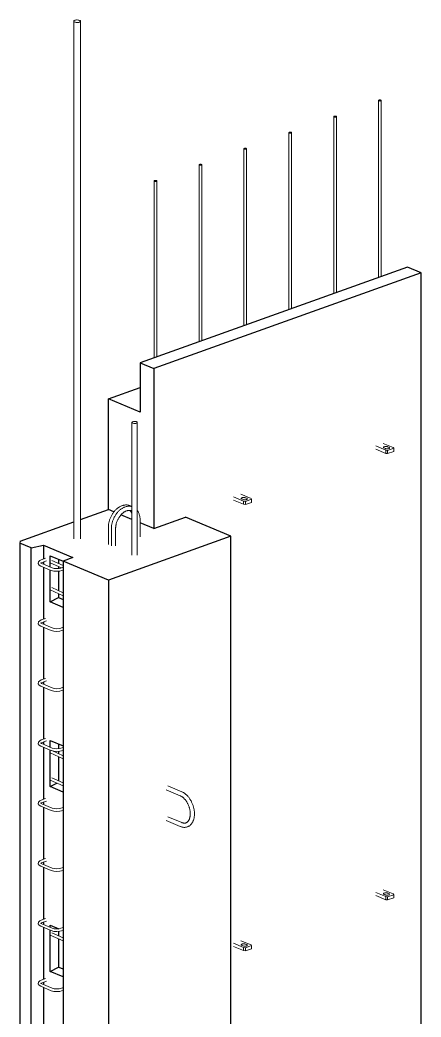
# Model space of a CAD drawing. Header units: millimetres. Extents: x -2992 to 12313, y -2035 to 19954.
# Drawn here: x 11112 to 12313, y 6828 to 9813 of the extents above; entities that cross this region are included whole.
import ezdxf

# ---------------------------------------------------------------- set-up
doc = ezdxf.new("R2010")
doc.units = ezdxf.units.MM
for name, color, linetype, lineweight in [('A-GENM', 13, 'Continuous', 18), ('A-WALL', 113, 'Continuous', 25), ('S-RBAR', 171, 'Continuous', 18)]:
    doc.layers.add(name, color=color, linetype=linetype, lineweight=lineweight)

# ---------------------------------------------------------------- blocks, each defined once
blk = doc.blocks.new('Rebar Bar - Part 3327405278-431004-3D Ortho')
at = {"layer": 'S-RBAR'}
for p, q in [((-11103.3, 9331.5), (-11103.3, 8801.8)), ((-11095.3, 8804.7), (-11095.3, 9331.5))]:
    blk.add_line(p, q, dxfattribs=at)
for points in [[(-11096.4, 9332.5, 0), (-11097.2, 9332.8, 0), (-11098.2, 9333, 0), (-11099.2, 9333, 0), (-11100.2, 9333, 0), (-11101.2, 9332.8, 0), (-11102.1, 9332.6, 0), (-11102.7, 9332.3, 0), (-11103.2, 9331.9, 0), (-11103.3, 9331.5, 0), (-11103.2, 9331.1, 0), (-11102.9, 9330.8, 0), (-11102.3, 9330.4, 0)], [(-11102.3, 9330.4, 0), (-11101.5, 9330.2, 0), (-11100.5, 9330, 0), (-11099.5, 9329.9, 0), (-11098.5, 9330, 0), (-11097.5, 9330.1, 0), (-11096.6, 9330.3, 0), (-11096, 9330.7, 0), (-11095.5, 9331, 0), (-11095.3, 9331.4, 0), (-11095.4, 9331.8, 0), (-11095.8, 9332.2, 0), (-11096.4, 9332.5, 0)]]:
    blk.add_polyline3d(points, dxfattribs=at)
blk = doc.blocks.new('Rebar Bar - Part 3166313199-431004-3D Ortho')
at = {"layer": 'S-RBAR'}
for p, q in [((-11428.7, 8201.2), (-11441.6, 8196.6)), ((-11438.9, 8189.1), (-11426, 8193.7))]:
    blk.add_line(p, q, dxfattribs=at)
blk = doc.blocks.new('Rebar Bar - Part 2227165887-431004-3D Ortho')
at = {"layer": 'S-RBAR'}
for points in [[(-11442.9, 8178.2, 0), (-11447.9, 8181.2, 0), (-11450.4, 8185.3, 0), (-11449.8, 8190.5, 0), (-11446.3, 8194.3, 0), (-11441.6, 8196.6, 0)], [(-11442.7, 8186.8, 0), (-11441.5, 8187.9, 0), (-11438.9, 8189.1, 0)], [(-11442.7, 8187.5, 0), (-11441.5, 8186.4, 0), (-11439.8, 8185.6, 0)]]:
    blk.add_polyline3d(points, dxfattribs=at)
blk = doc.blocks.new('Rebar Bar - Part 981547073-431004-3D Ortho')
at = {"layer": 'S-RBAR'}
for p, q in [((-11408.6, 8172.5), (-11439.8, 8185.6)), ((-11442.9, 8178.2), (-11411.7, 8165.1))]:
    blk.add_line(p, q, dxfattribs=at)
blk = doc.blocks.new('Rebar Bar - Part 2227165887-V2-3D Ortho')
at = {"layer": 'S-RBAR'}
for points in [[(-11411.7, 8165.1, 0), (-11404.3, 8163, 0), (-11395.2, 8162.3, 0), (-11386.2, 8163.1, 0), (-11380.5, 8164.6, 0)], [(-11408.6, 8172.5, 0), (-11403.2, 8171, 0), (-11395.7, 8170.3, 0), (-11388, 8170.9, 0), (-11383.2, 8172.1, 0)]]:
    blk.add_polyline3d(points, dxfattribs=at)
blk = doc.blocks.new('Rebar Bar - Part 3131074535-431004-3D Ortho')
at = {"layer": 'S-RBAR'}
for p, q in [((-11376.4, 8174.6), (-11383.2, 8172.1)), ((-11380.5, 8164.6), (-11376.4, 8166.1))]:
    blk.add_line(p, q, dxfattribs=at)
blk = doc.blocks.new('Rebar Bar - Part 976996165-431004-3D Ortho')
at = {"layer": 'S-RBAR'}
for p, q in [((-11376.4, 4822.9), (-11410.4, 4838.3)), ((-11414.9, 4831.6), (-11376.4, 4814.1))]:
    blk.add_line(p, q, dxfattribs=at)
blk = doc.blocks.new('Rebar Bar - Part 976996165-V4-3D Ortho')
at = {"layer": 'S-RBAR'}
for p, q in [((-11414.8, 8106.6), (-11376.4, 8089.2)), ((-11376.4, 8098), (-11410.4, 8113.4))]:
    blk.add_line(p, q, dxfattribs=at)
blk = doc.blocks.new('Rebar Bar - Part 976996165-V5-3D Ortho')
at = {"layer": 'S-RBAR'}
for p, q in [((-11414.8, 8188), (-11381.4, 8172.8)), ((-11376.4, 8179.3), (-11410.4, 8194.8))]:
    blk.add_line(p, q, dxfattribs=at)
blk = doc.blocks.new('Rebar Bar - Part 366001859-431004-3D Ortho')
at = {"layer": 'S-RBAR'}
for p, q in [((-11170, 8608.1), (-11170, 8210.6)), ((-11154, 8210.6), (-11154, 8608.1))]:
    blk.add_line(p, q, dxfattribs=at)
for points in [[(-11156.1, 8610.2, 0), (-11157.7, 8610.7, 0), (-11159.6, 8611.1, 0), (-11161.7, 8611.2, 0), (-11163.7, 8611.1, 0), (-11165.7, 8610.8, 0), (-11167.4, 8610.4, 0), (-11168.7, 8609.8, 0), (-11169.6, 8609, 0), (-11170, 8608.2, 0), (-11169.8, 8607.4, 0), (-11169.1, 8606.7, 0), (-11167.8, 8606, 0)], [(-11167.8, 8606, 0), (-11166.2, 8605.5, 0), (-11164.3, 8605.1, 0), (-11162.3, 8605, 0), (-11160.2, 8605.1, 0), (-11158.2, 8605.4, 0), (-11156.5, 8605.8, 0), (-11155.2, 8606.4, 0), (-11154.3, 8607.2, 0), (-11154, 8608, 0), (-11154.2, 8608.8, 0), (-11154.9, 8609.5, 0), (-11156.1, 8610.2, 0)]]:
    blk.add_polyline3d(points, dxfattribs=at)
blk = doc.blocks.new('RR spread anchor face based - RR-SA-2_5-150-1726819-3D Ortho')
at = {"layer": 'A-GENM'}
for p, q in [((-10813.5, 8380.1), (-10844.1, 8392.9)), ((-10866.1, 8385), (-10835.6, 8372.2)), ((-10835.6, 8363), (-10866.1, 8375.8)), ((-10836.8, 8377.3), (-10840.9, 8379)), ((-10835.6, 8372.2), (-10830.3, 8371.4)), ((-10835.6, 8363), (-10835.6, 8372.2)), ((-10830.3, 8362.2), (-10835.6, 8363)), ((-10830.6, 8382.7), (-10826.5, 8381)), ((-10830.3, 8371.4), (-10812, 8378)), ((-10830.3, 8371.4), (-10830.3, 8362.2)), ((-10812, 8368.8), (-10830.3, 8362.2)), ((-10812, 8378), (-10813.5, 8380.1)), ((-10812, 8378), (-10812, 8368.8))]:
    blk.add_line(p, q, dxfattribs=at)
for points in [[(-10840.9, 8379, 0), (-10841.9, 8379.6, 0), (-10842.6, 8380.3, 0), (-10842.7, 8381, 0), (-10842.4, 8381.7, 0), (-10841.7, 8382.3, 0), (-10840.5, 8382.8, 0), (-10839, 8383.3, 0), (-10837.3, 8383.5, 0), (-10835.5, 8383.6, 0), (-10833.7, 8383.4, 0), (-10832, 8383.1, 0), (-10830.6, 8382.7, 0)], [(-10824.7, 8379, 0), (-10825, 8378.3, 0), (-10825.7, 8377.7, 0), (-10826.9, 8377.2, 0), (-10828.4, 8376.7, 0), (-10830.1, 8376.5, 0), (-10831.9, 8376.4, 0), (-10833.7, 8376.6, 0), (-10835.4, 8376.8, 0), (-10836.8, 8377.3, 0)], [(-10826.5, 8381, 0), (-10825.5, 8380.4, 0), (-10824.8, 8379.7, 0)]]:
    blk.add_polyline3d(points, dxfattribs=at)
blk = doc.blocks.new('12_7Ø_ Lifting Insert_COLUMN - 12_9Ø Lifting insert-1653057-3D Ortho')
at = {"layer": 'A-GENM'}
blk.add_line((-11240.6, 8293.6), (-11240.6, 8242.6), dxfattribs=at)
for points in [[(-11240.6, 8293.6, 0), (-11240.5, 8295.7, 0), (-11240.4, 8297.7, 0), (-11240.3, 8299.8, 0), (-11240.1, 8301.9, 0), (-11239.8, 8304, 0), (-11239.4, 8306.1, 0), (-11239, 8308.2, 0), (-11238.5, 8310.3, 0), (-11238, 8312.3, 0), (-11237.4, 8314.4, 0), (-11236.8, 8316.5, 0), (-11236.1, 8318.5, 0), (-11235.3, 8320.6, 0), (-11234.5, 8322.6, 0), (-11233.6, 8324.6, 0), (-11232.7, 8326.5, 0), (-11231.7, 8328.5, 0), (-11230.7, 8330.4, 0), (-11229.6, 8332.2, 0), (-11228.5, 8334.1, 0), (-11227.3, 8335.8, 0), (-11226.1, 8337.6, 0), (-11224.8, 8339.3, 0), (-11223.5, 8341, 0), (-11222.2, 8342.6, 0), (-11220.8, 8344.1, 0), (-11219.4, 8345.6, 0), (-11217.9, 8347.1, 0), (-11216.4, 8348.5, 0), (-11214.9, 8349.8, 0), (-11213.4, 8351.1, 0), (-11211.8, 8352.3, 0), (-11210.2, 8353.4, 0), (-11208.6, 8354.5, 0), (-11206.9, 8355.4, 0), (-11205.2, 8356.4, 0), (-11203.6, 8357.2, 0), (-11201.8, 8358, 0), (-11200.1, 8358.7, 0), (-11198.4, 8359.3, 0), (-11196.6, 8359.8, 0), (-11194.9, 8360.2, 0), (-11193.1, 8360.6, 0), (-11191.4, 8360.8, 0), (-11189.6, 8361, 0), (-11187.8, 8361, 0), (-11186.1, 8361, 0), (-11184.3, 8360.9, 0), (-11182.6, 8360.7, 0), (-11180.9, 8360.4, 0), (-11179.2, 8359.9, 0), (-11177.6, 8359.4, 0), (-11175.9, 8358.8, 0), (-11174.4, 8358.1, 0), (-11172.8, 8357.3, 0), (-11171.3, 8356.4, 0), (-11170.5, 8355.9, 0)], [(-11176.5, 8344.5, 0), (-11175.7, 8343.9, 0), (-11175, 8343.1, 0), (-11174.2, 8342.3, 0), (-11173.5, 8341.5, 0), (-11172.8, 8340.6, 0), (-11172.2, 8339.6, 0), (-11171.6, 8338.6, 0), (-11171, 8337.5, 0), (-11170.4, 8336.4, 0), (-11170, 8335.4, 0)]]:
    blk.add_polyline3d(points, dxfattribs=at)
blk = doc.blocks.new('12_7Ø_ Lifting Insert_COLUMN - 12_9Ø Lifting insert-V8-3D Ortho')
at = {"layer": 'A-GENM'}
for p, q in [((-11145.5, 8265.2), (-11145.5, 8316.2)), ((-11231.7, 8289.9), (-11231.7, 8238.9)), ((-11219, 8238.9), (-11219, 8289.9))]:
    blk.add_line(p, q, dxfattribs=at)
for points in [[(-11231.7, 8289.9, 0), (-11231.6, 8291.9, 0), (-11231.5, 8294, 0), (-11231.4, 8296.1, 0), (-11231.2, 8298.2, 0), (-11230.9, 8300.2, 0), (-11230.5, 8302.3, 0), (-11230.1, 8304.4, 0), (-11229.6, 8306.5, 0), (-11229.1, 8308.6, 0), (-11228.5, 8310.7, 0), (-11227.9, 8312.7, 0), (-11227.1, 8314.8, 0), (-11226.4, 8316.8, 0), (-11225.6, 8318.8, 0), (-11224.7, 8320.8, 0), (-11223.8, 8322.8, 0), (-11222.8, 8324.7, 0), (-11221.7, 8326.6, 0), (-11220.7, 8328.5, 0), (-11219.5, 8330.3, 0), (-11218.4, 8332.1, 0), (-11217.2, 8333.9, 0), (-11215.9, 8335.6, 0), (-11214.6, 8337.2, 0), (-11213.3, 8338.8, 0), (-11211.9, 8340.4, 0), (-11210.5, 8341.9, 0), (-11209, 8343.3, 0), (-11207.5, 8344.7, 0), (-11206, 8346.1, 0), (-11204.5, 8347.3, 0), (-11202.9, 8348.5, 0), (-11201.3, 8349.7, 0), (-11199.7, 8350.7, 0), (-11198, 8351.7, 0), (-11196.3, 8352.6, 0), (-11194.6, 8353.5, 0), (-11192.9, 8354.2, 0), (-11191.2, 8354.9, 0), (-11189.5, 8355.5, 0), (-11187.7, 8356, 0), (-11186, 8356.5, 0), (-11184.2, 8356.8, 0), (-11182.4, 8357.1, 0), (-11180.7, 8357.2, 0), (-11178.9, 8357.3, 0), (-11177.2, 8357.3, 0), (-11175.4, 8357.2, 0), (-11173.7, 8356.9, 0), (-11172, 8356.6, 0), (-11170.3, 8356.2, 0)], [(-11219, 8289.9, 0), (-11218.9, 8291.5, 0), (-11218.9, 8293.2, 0), (-11218.7, 8294.9, 0), (-11218.5, 8296.6, 0), (-11218.3, 8298.3, 0), (-11218, 8300.1, 0), (-11217.7, 8301.8, 0), (-11217.3, 8303.5, 0), (-11216.8, 8305.3, 0), (-11216.3, 8307, 0), (-11215.8, 8308.8, 0), (-11215.2, 8310.5, 0), (-11214.6, 8312.2, 0), (-11213.9, 8313.9, 0), (-11213.1, 8315.6, 0), (-11212.3, 8317.2, 0), (-11211.5, 8318.8, 0), (-11210.7, 8320.4, 0), (-11209.8, 8322, 0), (-11208.8, 8323.5, 0), (-11207.8, 8325, 0), (-11206.8, 8326.5, 0), (-11205.8, 8327.9, 0), (-11204.7, 8329.2, 0), (-11203.6, 8330.6, 0), (-11202.5, 8331.8, 0), (-11201.4, 8333, 0), (-11200.2, 8334.2, 0), (-11199, 8335.3, 0), (-11197.8, 8336.4, 0), (-11196.6, 8337.4, 0), (-11195.4, 8338.3, 0), (-11194.1, 8339.2, 0), (-11192.9, 8340, 0), (-11191.7, 8340.7, 0), (-11190.4, 8341.4, 0), (-11189.2, 8342, 0), (-11188, 8342.5, 0), (-11186.8, 8343, 0), (-11185.6, 8343.4, 0), (-11184.4, 8343.8, 0), (-11183.2, 8344.1, 0), (-11182.1, 8344.3, 0), (-11181, 8344.5, 0), (-11179.8, 8344.6, 0), (-11178.8, 8344.6, 0), (-11177.7, 8344.6, 0), (-11176.7, 8344.5, 0), (-11175.7, 8344.4, 0), (-11174.7, 8344.2, 0), (-11173.7, 8344, 0), (-11172.8, 8343.7, 0), (-11171.9, 8343.3, 0), (-11171, 8342.9, 0), (-11170.1, 8342.5, 0)], [(-11154, 8344.8, 0), (-11153.6, 8344.3, 0), (-11152.6, 8342.8, 0), (-11151.7, 8341.2, 0), (-11150.8, 8339.6, 0), (-11150, 8338, 0), (-11149.2, 8336.3, 0), (-11148.6, 8334.6, 0), (-11148, 8332.8, 0), (-11147.4, 8330.9, 0), (-11147, 8329.1, 0), (-11146.6, 8327.2, 0), (-11146.2, 8325.3, 0), (-11146, 8323.3, 0), (-11145.8, 8321.3, 0), (-11145.6, 8319.3, 0), (-11145.6, 8317.3, 0), (-11145.5, 8316.2, 0)]]:
    blk.add_polyline3d(points, dxfattribs=at)
blk = doc.blocks.new('12_7Ø_ Lifting Insert_COLUMN - 12_9Ø Lifting insert-V9-3D Ortho')
at = {"layer": 'A-GENM'}
for p, q in [((-11067.5, 7507.9), (-11025.6, 7490.3)), ((-11020.7, 7502), (-11062.5, 7519.6)), ((-11067.5, 7415.7), (-11025.6, 7398.1)), ((-11020.7, 7409.9), (-11062.5, 7427.4))]:
    blk.add_line(p, q, dxfattribs=at)
for points in [[(-11020.7, 7502, 0), (-11019.1, 7501.3, 0), (-11017.5, 7500.5, 0), (-11015.9, 7499.6, 0), (-11014.3, 7498.7, 0), (-11012.8, 7497.7, 0), (-11011.2, 7496.6, 0), (-11009.8, 7495.4, 0), (-11008.3, 7494.2, 0), (-11006.8, 7492.9, 0), (-11005.4, 7491.5, 0), (-11004.1, 7490.1, 0), (-11002.7, 7488.6, 0), (-11001.4, 7487.1, 0), (-11000.1, 7485.5, 0), (-10998.9, 7483.9, 0), (-10997.7, 7482.2, 0), (-10996.5, 7480.5, 0), (-10995.4, 7478.7, 0), (-10994.3, 7476.9, 0), (-10993.2, 7475.1, 0), (-10992.2, 7473.2, 0), (-10991.3, 7471.3, 0), (-10990.3, 7469.3, 0), (-10989.5, 7467.4, 0), (-10988.7, 7465.4, 0), (-10987.9, 7463.3, 0), (-10987.2, 7461.3, 0), (-10986.5, 7459.2, 0), (-10985.9, 7457.2, 0), (-10985.3, 7455.1, 0), (-10984.8, 7453, 0), (-10984.4, 7450.9, 0), (-10984, 7448.8, 0), (-10983.7, 7446.8, 0), (-10983.4, 7444.7, 0), (-10983.2, 7442.6, 0), (-10983, 7440.5, 0), (-10982.9, 7438.5, 0), (-10982.8, 7436.4, 0), (-10982.9, 7434.4, 0), (-10982.9, 7432.4, 0), (-10983.1, 7430.4, 0), (-10983.3, 7428.4, 0), (-10983.5, 7426.5, 0), (-10983.8, 7424.6, 0), (-10984.2, 7422.7, 0), (-10984.7, 7420.9, 0), (-10985.2, 7419.1, 0), (-10985.7, 7417.4, 0), (-10986.4, 7415.7, 0), (-10987, 7414, 0), (-10987.8, 7412.4, 0), (-10988.6, 7410.8, 0), (-10989.5, 7409.3, 0), (-10990.5, 7407.9, 0), (-10991.5, 7406.5, 0), (-10992.6, 7405.1, 0), (-10993.7, 7403.9, 0), (-10994.9, 7402.7, 0), (-10996.2, 7401.6, 0), (-10997.5, 7400.6, 0), (-10998.9, 7399.6, 0), (-11000.3, 7398.8, 0), (-11001.8, 7398, 0), (-11003.3, 7397.4, 0), (-11004.8, 7396.8, 0), (-11006.4, 7396.3, 0), (-11008.1, 7396, 0), (-11009.7, 7395.7, 0), (-11011.4, 7395.6, 0), (-11013, 7395.5, 0), (-11014.7, 7395.6, 0), (-11016.4, 7395.7, 0), (-11018.1, 7395.9, 0), (-11019.7, 7396.3, 0), (-11021.4, 7396.7, 0), (-11023.1, 7397.2, 0), (-11024.7, 7397.8, 0), (-11025.6, 7398.1, 0)], [(-11025.6, 7490.3, 0), (-11024.5, 7489.8, 0), (-11023.4, 7489.3, 0), (-11022.3, 7488.7, 0), (-11021.1, 7488, 0), (-11020, 7487.2, 0), (-11018.9, 7486.4, 0), (-11017.7, 7485.5, 0), (-11016.6, 7484.6, 0), (-11015.5, 7483.6, 0), (-11014.4, 7482.5, 0), (-11013.3, 7481.4, 0), (-11012.2, 7480.2, 0), (-11011.1, 7479, 0), (-11010.1, 7477.7, 0), (-11009.1, 7476.3, 0), (-11008.1, 7474.9, 0), (-11007.1, 7473.5, 0), (-11006.1, 7472, 0), (-11005.2, 7470.5, 0), (-11004.3, 7468.9, 0), (-11003.5, 7467.3, 0), (-11002.7, 7465.7, 0), (-11001.9, 7464.1, 0), (-11001.2, 7462.4, 0), (-11000.5, 7460.7, 0), (-10999.8, 7459, 0), (-10999.2, 7457.2, 0), (-10998.6, 7455.5, 0), (-10998.1, 7453.7, 0), (-10997.6, 7452, 0), (-10997.2, 7450.2, 0), (-10996.8, 7448.4, 0), (-10996.5, 7446.7, 0), (-10996.2, 7444.9, 0), (-10996, 7443.1, 0), (-10995.8, 7441.4, 0), (-10995.7, 7439.7, 0), (-10995.6, 7438, 0), (-10995.5, 7436.3, 0), (-10995.5, 7434.7, 0), (-10995.6, 7433, 0), (-10995.7, 7431.5, 0), (-10995.9, 7429.9, 0), (-10996.1, 7428.4, 0), (-10996.3, 7426.9, 0), (-10996.6, 7425.5, 0), (-10996.9, 7424.1, 0), (-10997.3, 7422.8, 0), (-10997.7, 7421.5, 0), (-10998.2, 7420.3, 0), (-10998.7, 7419.1, 0), (-10999.2, 7418, 0), (-10999.7, 7417, 0), (-11000.3, 7416, 0), (-11000.9, 7415.1, 0), (-11001.5, 7414.2, 0), (-11002.2, 7413.4, 0), (-11002.9, 7412.7, 0), (-11003.5, 7412, 0), (-11004.2, 7411.4, 0), (-11005, 7410.8, 0), (-11005.7, 7410.3, 0), (-11006.4, 7409.9, 0), (-11007.2, 7409.5, 0), (-11008, 7409.2, 0), (-11008.8, 7408.9, 0), (-11009.6, 7408.6, 0), (-11010.4, 7408.5, 0), (-11011.3, 7408.3, 0), (-11012.2, 7408.2, 0), (-11013.1, 7408.2, 0), (-11014, 7408.2, 0), (-11015, 7408.3, 0), (-11015.9, 7408.5, 0), (-11016.9, 7408.7, 0), (-11018, 7408.9, 0), (-11019, 7409.2, 0), (-11020.1, 7409.6, 0), (-11020.7, 7409.9, 0)]]:
    blk.add_polyline3d(points, dxfattribs=at)
blk = doc.blocks.new('Rebar Bar - Part 1551211339-431004-3D Ortho')
at = {"layer": 'S-RBAR'}
for p, q in [((-11344.2, 9809.5), (-11344.2, 8259.6)), ((-11324.2, 8259.6), (-11324.2, 9809.5))]:
    blk.add_line(p, q, dxfattribs=at)
for points in [[(-11326.8, 9812.2, 0), (-11328.8, 9812.8, 0), (-11331.2, 9813.2, 0), (-11333.8, 9813.4, 0), (-11336.4, 9813.3, 0), (-11338.8, 9813, 0), (-11341, 9812.4, 0), (-11342.6, 9811.6, 0), (-11343.7, 9810.7, 0), (-11344.2, 9809.7, 0), (-11343.9, 9808.7, 0), (-11343, 9807.7, 0), (-11341.5, 9806.9, 0)], [(-11341.5, 9806.9, 0), (-11339.5, 9806.3, 0), (-11337.1, 9805.8, 0), (-11334.6, 9805.7, 0), (-11332, 9805.8, 0), (-11329.5, 9806.1, 0), (-11327.4, 9806.7, 0), (-11325.7, 9807.5, 0), (-11324.6, 9808.4, 0), (-11324.2, 9809.4, 0), (-11324.4, 9810.4, 0), (-11325.3, 9811.3, 0), (-11326.8, 9812.2, 0)]]:
    blk.add_polyline3d(points, dxfattribs=at)

msp = doc.modelspace()

# ---------------------------------------------------------------- linework, layer by layer
at = {"layer": 'A-WALL'}
for p, q in [((12272.17557, 9073.50926), (11471.8365, 8786.71423)), ((12312.90793, 9056.43446), (11512.56886, 8769.63943)), ((12312.90793, 9056.43446), (12272.17557, 9073.50926)), ((12312.90793, 4488.72825), (12312.90793, 9056.43446)), ((11471.8365, 8786.71423), (11512.56886, 8769.63943)), ((11471.8365, 8786.71423), (11471.8365, 8639.22019)), ((11512.56886, 8769.63943), (11512.56886, 8290.28379)), ((11376.79433, 8679.06138), (11471.8365, 8713.11897)), ((11376.79433, 8347.19978), (11376.79433, 8679.06138)), ((11471.8365, 8639.22019), (11376.79433, 8679.06138)), ((11293.1376, 8317.22207), (11376.79433, 8347.19978)), ((11393.34786, 8340.26063), (11376.79433, 8347.19978)), ((11447.34189, 8317.6266), (11414.47952, 8331.40234)), ((11112.46405, 8252.47917), (11273.15294, 8310.06073)), ((11512.56886, 8290.28379), (11471.75023, 8307.39475)), ((11512.56886, 8290.28379), (11608.02214, 8324.4887)), ((11743.79668, 8267.57271), (11608.02214, 8324.4887)), ((11112.46405, 8252.47917), (11111.91008, 8247.00081)), ((11111.91008, 8247.00081), (11111.91008, 4158.65024)), ((11145.85196, 8232.77254), (11111.91008, 8247.00081)), ((11743.79668, 8267.57271), (11376.66866, 8136.01535)), ((11743.79668, 4936.94666), (11743.79668, 8267.57271)), ((11145.85196, 8232.77254), (11182.01092, 8240.45133)), ((11145.85196, 4144.42198), (11145.85196, 8232.77254)), ((11182.01092, 8240.45133), (11270.26437, 8203.45594)), ((11182.01092, 8240.45133), (11182.01092, 8198.85811)), ((11182.01092, 8190.36295), (11182.01092, 8183.64535)), ((11202.3771, 8175.13543), (11202.3771, 8208.86799)), ((11202.3771, 8208.86799), (11240.90109, 8192.71893)), ((11227.52223, 8198.32728), (11227.52223, 8185.33568)), ((11270.26437, 8203.45594), (11240.89413, 8192.93135)), ((11240.89413, 8192.93135), (11240.89413, 4104.58078)), ((11376.66866, 8136.01535), (11240.89413, 8192.93135)), ((11182.01092, 8175.00251), (11182.01092, 8019.05784)), ((11202.3771, 8070.59232), (11202.3771, 8166.47692)), ((11227.52223, 8176.7038), (11227.52223, 8170.63205)), ((11227.52223, 8162.79743), (11227.52223, 8103.9835)), ((11376.66866, 8136.01535), (11376.66866, 4047.66479)), ((11227.52223, 8095.35162), (11227.52223, 8083.54277)), ((11202.3771, 8070.59232), (11227.52223, 8083.54277)), ((11240.89413, 8054.44618), (11202.3771, 8070.59232)), ((11227.52223, 8083.54277), (11240.89413, 8077.93733)), ((11182.01092, 8010.56268), (11182.01092, 8003.84508)), ((11182.01092, 7995.20224), (11182.01092, 7839.25758)), ((11182.01092, 7830.76241), (11182.01092, 7824.04481)), ((11182.01092, 7815.40197), (11182.01092, 7659.45731)), ((11182.01092, 7650.96214), (11182.01092, 7644.24454)), ((11202.3771, 7635.73462), (11202.3771, 7655.76532)), ((11202.3771, 7655.76532), (11240.89413, 7639.61918)), ((11227.52223, 7645.22461), (11227.52223, 7631.23124)), ((11182.01092, 7635.29679), (11182.01092, 7479.65704)), ((11202.3771, 7517.48965), (11202.3771, 7627.07611)), ((11227.52223, 7623.39662), (11227.52223, 7615.87039)), ((11227.52223, 7607.23851), (11227.52223, 7534.51821)), ((11202.3771, 7517.48965), (11222.728, 7527.97093)), ((11240.89413, 7501.34351), (11202.3771, 7517.48965)), ((11182.01092, 7471.16187), (11182.01092, 7464.44427)), ((11182.01092, 7455.80143), (11182.01092, 7299.85677)), ((11182.01092, 7291.3616), (11182.01092, 7284.644)), ((11182.01092, 7276.00116), (11182.01092, 7120.0565)), ((11182.01092, 7111.56133), (11182.01092, 7104.84373)), ((11182.01092, 7096.20089), (11182.01092, 6940.25623)), ((11202.3771, 7096.33382), (11202.3771, 7102.66265)), ((11202.3771, 7102.66265), (11228.07401, 7091.89064)), ((11202.3771, 7075.2003), (11202.3771, 7087.6753)), ((11227.52223, 7083.99581), (11227.52223, 7070.30153)), ((11239.92932, 7086.92095), (11240.89413, 7086.51651)), ((11202.3771, 6964.38698), (11202.3771, 7074.99525)), ((11227.52223, 7061.66965), (11227.52223, 6977.33743)), ((11202.3771, 6964.38698), (11227.52223, 6977.33743)), ((11240.89413, 6948.24084), (11202.3771, 6964.38698)), ((11227.52223, 6977.33743), (11240.89413, 6971.732)), ((11182.01092, 6931.76106), (11182.01092, 6925.04346)), ((11182.01092, 6916.40062), (11182.01092, 6760.45596))]:
    msp.add_line(p, q, dxfattribs=at)

# ---------------------------------------------------------------- block references
at = {"layer": 'A-GENM'}
for name, p in [('RR spread anchor face based - RR-SA-2_5-150-1726819-3D Ortho', (23043.17516, 152.60653)), ('RR spread anchor face based - RR-SA-2_5-150-1726819-3D Ortho', (22617.30666, 0)), ('12_7Ø_ Lifting Insert_COLUMN - 12_9Ø Lifting insert-1653057-3D Ortho', (22617.30666, 0)), ('12_7Ø_ Lifting Insert_COLUMN - 12_9Ø Lifting insert-V8-3D Ortho', (22617.30666, 0)), ('12_7Ø_ Lifting Insert_COLUMN - 12_9Ø Lifting insert-V9-3D Ortho', (22617.30666, 0)), ('RR spread anchor face based - RR-SA-2_5-150-1726819-3D Ortho', (23043.17516, -1184.05826)), ('RR spread anchor face based - RR-SA-2_5-150-1726819-3D Ortho', (22617.30666, -1336.66478))]:
    msp.add_blockref(name, p, dxfattribs=at)
at = {"layer": 'S-RBAR'}
for name, p in [('Rebar Bar - Part 1551211339-431004-3D Ortho', (22617.30666, 0)), ('Rebar Bar - Part 3327405278-431004-3D Ortho', (23289.15093, 240.74995)), ('Rebar Bar - Part 3327405278-431004-3D Ortho', (23154.78208, 192.59996)), ('Rebar Bar - Part 3327405278-431004-3D Ortho', (23020.41322, 144.44997)), ('Rebar Bar - Part 3327405278-431004-3D Ortho', (22886.04437, 96.29998)), ('Rebar Bar - Part 3327405278-431004-3D Ortho', (22751.67552, 48.14999)), ('Rebar Bar - Part 3327405278-431004-3D Ortho', (22617.30666, 0)), ('Rebar Bar - Part 366001859-431004-3D Ortho', (22617.30666, 0)), ('Rebar Bar - Part 2227165887-431004-3D Ortho', (22617.30666, 0)), ('Rebar Bar - Part 981547073-431004-3D Ortho', (22617.30666, 0)), ('Rebar Bar - Part 3166313199-431004-3D Ortho', (22617.30666, 0)), ('Rebar Bar - Part 976996165-V5-3D Ortho', (22617.30666, 0)), ('Rebar Bar - Part 2227165887-V2-3D Ortho', (22617.30666, 0)), ('Rebar Bar - Part 3131074535-431004-3D Ortho', (22617.30666, 0)), ('Rebar Bar - Part 976996165-V4-3D Ortho', (22617.30666, 0)), ('Rebar Bar - Part 2227165887-431004-3D Ortho', (22617.30666, -179.80027)), ('Rebar Bar - Part 981547073-431004-3D Ortho', (22617.30666, -179.80027)), ('Rebar Bar - Part 3166313199-431004-3D Ortho', (22617.30666, -179.80027)), ('Rebar Bar - Part 2227165887-V2-3D Ortho', (22617.30666, -179.80027)), ('Rebar Bar - Part 3131074535-431004-3D Ortho', (22617.30666, -179.80027)), ('Rebar Bar - Part 2227165887-431004-3D Ortho', (22617.30666, -359.60054)), ('Rebar Bar - Part 981547073-431004-3D Ortho', (22617.30666, -359.60054)), ('Rebar Bar - Part 3166313199-431004-3D Ortho', (22617.30666, -359.60054)), ('Rebar Bar - Part 2227165887-V2-3D Ortho', (22617.30666, -359.60054)), ('Rebar Bar - Part 3131074535-431004-3D Ortho', (22617.30666, -359.60054)), ('Rebar Bar - Part 2227165887-431004-3D Ortho', (22617.30666, -539.40081)), ('Rebar Bar - Part 981547073-431004-3D Ortho', (22617.30666, -539.40081)), ('Rebar Bar - Part 3166313199-431004-3D Ortho', (22617.30666, -539.40081)), ('Rebar Bar - Part 976996165-431004-3D Ortho', (22617.30666, 2786.94608)), ('Rebar Bar - Part 2227165887-V2-3D Ortho', (22617.30666, -539.40081)), ('Rebar Bar - Part 3131074535-431004-3D Ortho', (22617.30666, -539.40081)), ('Rebar Bar - Part 976996165-431004-3D Ortho', (22617.30666, 2705.59389)), ('Rebar Bar - Part 2227165887-431004-3D Ortho', (22617.30666, -719.20108)), ('Rebar Bar - Part 981547073-431004-3D Ortho', (22617.30666, -719.20108)), ('Rebar Bar - Part 3166313199-431004-3D Ortho', (22617.30666, -719.20108)), ('Rebar Bar - Part 2227165887-V2-3D Ortho', (22617.30666, -719.20108)), ('Rebar Bar - Part 3131074535-431004-3D Ortho', (22617.30666, -719.20108)), ('Rebar Bar - Part 2227165887-431004-3D Ortho', (22617.30666, -899.00135)), ('Rebar Bar - Part 981547073-431004-3D Ortho', (22617.30666, -899.00135)), ('Rebar Bar - Part 3166313199-431004-3D Ortho', (22617.30666, -899.00135)), ('Rebar Bar - Part 2227165887-V2-3D Ortho', (22617.30666, -899.00135)), ('Rebar Bar - Part 3131074535-431004-3D Ortho', (22617.30666, -899.00135)), ('Rebar Bar - Part 2227165887-431004-3D Ortho', (22617.30666, -1078.80162)), ('Rebar Bar - Part 981547073-431004-3D Ortho', (22617.30666, -1078.80162)), ('Rebar Bar - Part 3166313199-431004-3D Ortho', (22617.30666, -1078.80162)), ('Rebar Bar - Part 976996165-431004-3D Ortho', (22617.30666, 2241.37722)), ('Rebar Bar - Part 2227165887-V2-3D Ortho', (22617.30666, -1078.80162)), ('Rebar Bar - Part 3131074535-431004-3D Ortho', (22617.30666, -1078.80162)), ('Rebar Bar - Part 2227165887-431004-3D Ortho', (22617.30666, -1258.60188)), ('Rebar Bar - Part 3166313199-431004-3D Ortho', (22617.30666, -1258.60188)), ('Rebar Bar - Part 981547073-431004-3D Ortho', (22617.30666, -1258.60188)), ('Rebar Bar - Part 2227165887-V2-3D Ortho', (22617.30666, -1258.60188)), ('Rebar Bar - Part 3131074535-431004-3D Ortho', (22617.30666, -1258.60188))]:
    msp.add_blockref(name, p, dxfattribs=at)

doc.saveas('drawing.dxf')
